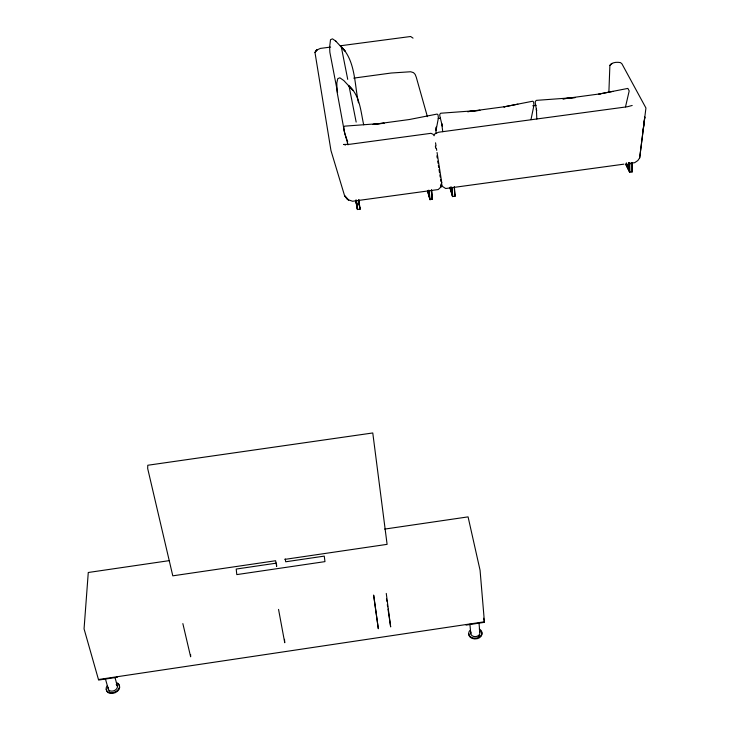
<?xml version="1.0" encoding="UTF-8"?>
<svg xmlns="http://www.w3.org/2000/svg" width="730" height="730" viewBox="0 0 730 730"><rect width="100%" height="100%" fill="white"/><g stroke="black" fill="none" stroke-linecap="round" stroke-linejoin="round"><path stroke-width="1.09" d="M435.874 133.49L436.275 126.974L436.047 130.341L438.383 118.078L438.027 114.838L437.142 114.062L409.265 119.537L373.012 124.438L384.135 123.242L344.542 126.162L343.693 127.184L344.067 130.469L348.009 144.868M608.875 92.491L609.879 65.463C612.214 62.068 616.777 61.959 620.473 62.597L621.942 63.848L645.94 108.004L639.663 157.936L637.819 160.564L634.68 162.69L629.625 163.374M530.975 119.647L533.958 105.211L533.584 101.981L532.772 101.205L503.837 106.89L517.88 104.162M643.176 129.995L644.8 116.946L639.663 157.936M441.586 183.54L441.157 186.67L438.265 189.544L352.581 201.252L347.38 199.482L344.596 195.759L330.973 150.59L314.977 52.432L316.181 50.315L320.379 48.417L330.626 47.067M625.5 106.89L629.196 90.921L627.873 88.412L598.819 94.106L613.027 91.369M441.732 182.5L440.573 187.528L441.732 182.5L437.06 152.506M629.716 162.918L629.808 172.326L625.646 164.077L629.534 172.052L632.07 172.015L632.153 162.735M626.176 163.173L628.95 168.867L629.068 163.52M450.191 187.227L451.87 193.103L450.428 187.117M454.379 187.035L455.109 195.941L452.646 196.589L450.027 188.075L452.646 196.589L451.87 187.227M427.962 191.278L429.413 195.859M431.658 190.138L432.47 199.035L430.007 199.691L427.588 191.15L430.007 199.691L429.14 190.329M356.815 203.77L356.879 206.097L355.793 200.129M358.895 199.755L359.908 209.291L357.344 209.327L355.829 200.951L357.417 208.525M314.977 52.432L317.176 49.695L316.136 50.936M632.189 105.467L627.38 106.753L438.502 132.249L434.569 134.074L434.113 135.798L433.2 134.32L430.928 133.325L349.77 144.285L343.575 144.485M353.758 78.119L391.152 73.027L410.661 71.75L413.499 72.644L415.16 74.405L416.282 77.27L427.406 116.672M504.996 106.653L467.638 111.681L480.002 110.349L440.701 113.232L439.798 114.263L439.77 115.641L442.261 126.025L441.723 123.589L442.763 131.71M600.197 93.851L562.821 98.879L575.322 97.519L536.331 100.375L535.364 101.406L535.236 102.802L536.641 110.796L536.377 109.053L536.824 119.008M98.459 679.53L484.41 621.796L483.552 618.219M169.415 560.613L88.275 572.493L84.059 628.868L98.614 680.059L117.338 677.258L117.192 676.728M384.683 529.095L468.076 516.877L480.066 570.239L484.455 622.334L466.132 625.081L466.078 624.533M284.937 559.362L387.101 544.352L372.774 432.963L147.779 465.256L147.67 468.459L172.791 575.833L275.621 560.731L276.661 566.407L276.506 564.235M276.433 563.14L236.21 569.053L236.794 574.601L324.969 561.625L324.266 556.114L285.704 561.781L285.193 558.943M623.967 164.15L445.692 188.522L442.508 186.451L441.422 183.531M438.192 118.534L440.445 118.233M532.736 105.804L536.121 105.348M340.29 45.789L410.625 36.5L413.034 38.133M343.857 144.394L345.463 145.051M335.754 41.126L345.107 51.091L340.654 46.09C355.702 60.572 354.296 83.831 358.494 102.821M336.293 41.5L332.515 38.845L330.517 39.675L329.622 47.03L329.869 52.304L337.57 92.445M628.858 162.808L629.789 164.706M628.685 162.754L629.579 164.579M626.44 163.064L629.114 168.53M347.69 141.766L344.724 133.517L337.059 91.871L336.822 82.946L337.762 78.667L339.851 77.8L343.812 80.546L353.046 90.511L348.392 85.355C360.027 95.082 360.629 111.124 363.695 124.803M454.516 193.879L455.109 195.941M454.325 194.162L454.936 196.279L454.17 186.907M105.312 678.471L108.296 689.102M114.966 677.431L117.311 685.935M431.923 196.972L432.47 199.035M431.731 197.255L432.288 199.372L431.421 189.837M428.181 191.132L429.167 194.919M182.856 623.593L190.63 656.772L190.621 654.518M341.366 47.222L347.717 79.36M349.141 86.569L356.167 122.083M278.55 609.395L284.737 642.719L284.49 639.316M358.704 200.75L359.616 205.723M358.74 201.626L360.082 208.953M358.722 202.84L359.114 204.993M359.516 207.137L359.908 209.291L358.777 199.947M356.185 200.978L357.052 205.76M435.545 142.806L436.047 146.036M436.385 148.19L436.723 150.353M435.363 146.1L435.701 148.254M436.878 155.8L437.215 157.954M437.708 161.12L438.036 163.228M438.374 165.336L438.703 167.444M439.031 169.552L439.524 172.709M439.862 174.862L440.199 177.061M440.546 179.261L440.893 181.46M386.48 598.992L386.818 601.228M387.311 604.577L387.648 606.803M387.986 609.039L390.659 626.897L386.27 593.417M373.605 595.196L378.322 628.74L373.724 595.279M358.749 200.467L359.233 204.455M356.468 200.266L357.609 209.601M356.149 200.129L357.344 209.327M428.683 190.211L429.24 196.197M431.248 190.557L431.43 192.556M469.901 624.132L470.795 633.859M428.911 190.512L429.733 199.409M478.989 622.772L479.829 632.508M451.642 187.409L452.381 196.315M451.377 187.117L451.87 193.103M631.988 162.607L632.07 172.015M629.442 163.109L629.534 172.052M628.895 162.854L628.95 168.867M116.38 682.587A6.944 4.928 -21.3 0 1 118.479 689.239A6.944 4.928 -21.3 0 1 109.208 692.487A6.944 4.928 -21.3 0 1 107.137 685.826M117.922 683.928A6.944 4.928 -21.3 0 1 115.331 692.642A6.944 4.928 -21.3 0 1 106.306 689.266M116.198 684.53A4.782 3.395 -21.3 0 1 116.481 688.992A4.782 3.395 -21.3 0 1 110.686 691.027A4.782 3.395 -21.3 0 1 108.396 687.277M109.609 691.255A4.782 3.395 -21.3 0 1 108.916 690.626M479.491 631.66A4.581 3.431 -4.2 0 1 475.431 636.624A4.581 3.431 -4.2 0 1 471.051 632.089M479.656 635.036A4.581 3.431 -4.2 0 1 478.26 636.514M479.218 629.041A6.652 4.982 -4.2 0 1 480.687 635.958A6.652 4.982 -4.2 0 1 471.398 637.354A6.652 4.982 -4.2 0 1 469.956 630.428M480.541 630.647A6.652 4.982 -4.2 0 1 477.256 638.677A6.652 4.982 -4.2 0 1 468.779 633.622M611.411 63.811L609.879 65.463L612.205 63.328L611.411 63.811M348.621 200.084L344.596 195.759L348.621 200.084"/></g></svg>
